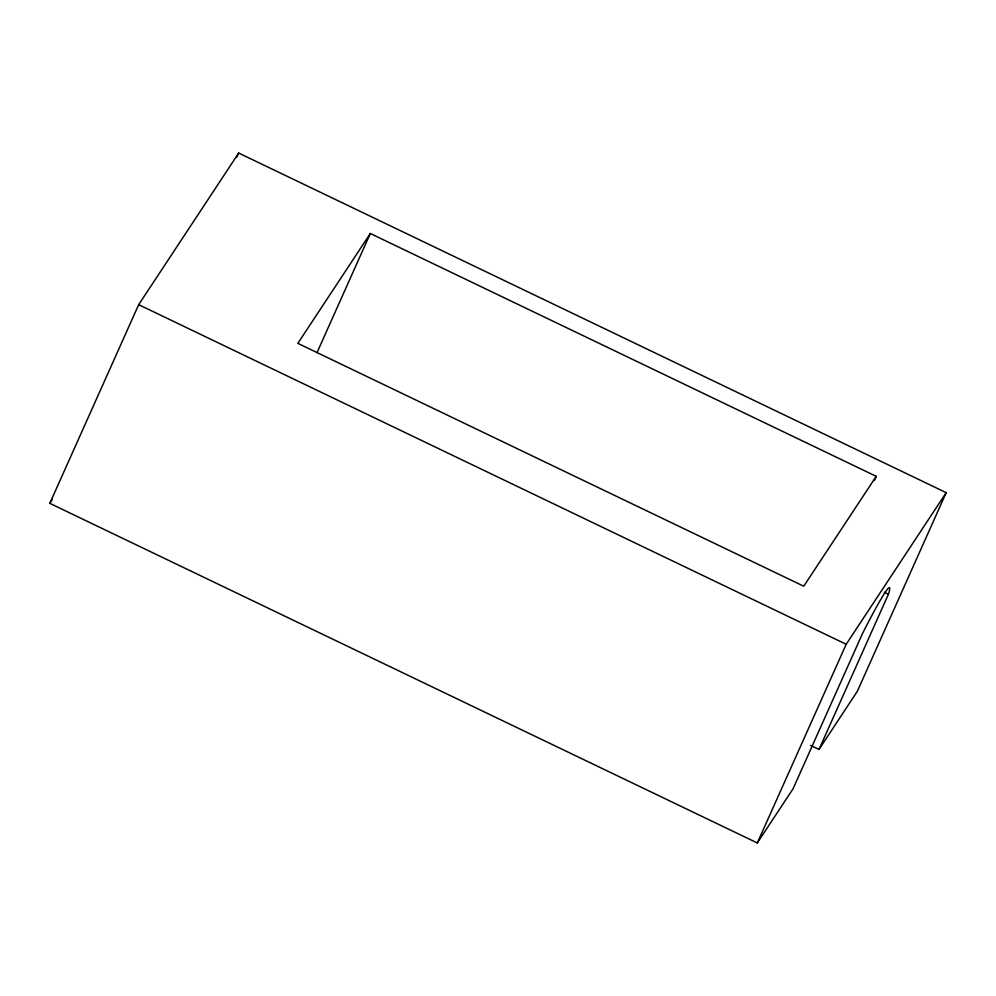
<?xml version="1.0" encoding="UTF-8"?>
<svg xmlns="http://www.w3.org/2000/svg" width="996" height="996" viewBox="0 0 996 996"><rect width="100%" height="100%" fill="white"/><g stroke="black" fill="none" stroke-linecap="round" stroke-linejoin="round"><path stroke-width="1.49" d="M884.274 592.184L888.444 594.189A78.97 4.781 -64.4 0 0 862.511 633.506L793.077 788.745L757.309 842.952L49.8 503.341L138.681 304.664L238.691 153.048L946.2 492.659L857.319 691.336L819.011 749.428L810.644 745.419M236.787 157.306L238.691 153.048M316.989 352.709L370.313 233.5L876.231 476.337L874.326 480.595M757.309 842.952L846.189 644.275L946.2 492.659M819.011 749.428L888.444 594.189M49.8 503.341L52.365 499.457M370.313 233.5L297.841 343.359L803.747 586.208L876.231 476.337M138.681 304.664L846.189 644.275"/></g></svg>
